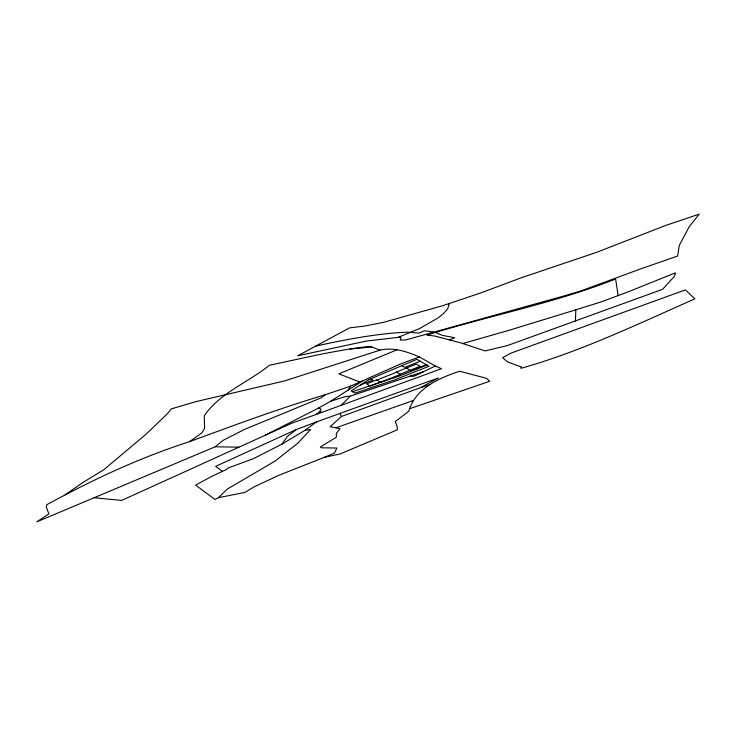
<?xml version="1.0" encoding="UTF-8"?>
<svg xmlns="http://www.w3.org/2000/svg" width="736" height="736" viewBox="0 0 736 736"><rect width="100%" height="100%" fill="white"/><g stroke="black" fill="none" stroke-linecap="round" stroke-linejoin="round"><path stroke-width="1.1" d="M575.405 320.96L575.846 309.819L601.128 301.898L628.636 291.677L675.032 272.973L675.538 273.332L674.176 276.543L662.602 289.312L507.5 345.534L485.162 350.925L460.699 342.866L434.856 336.067L426.908 335.009C489.578 315.588 554.447 303.122 615.618 279.027L618.157 295.568M449.254 303.517L447.755 308.688L443.744 313.315L438.417 317.74L419.428 328.624L397.992 337.41L366.436 341.053L297.712 355.782L349.563 327.879L364.587 326.076L383.502 322.35L442.98 305.624L480.479 293.029L521.98 277.527L596.528 252.365L665.537 225.501L699.2 214.139L689.117 226.863L679.245 245.511L677.654 256.064L642.077 268.373L580.023 291.235L561.485 296.663L405.481 340.004L400.283 340.004L400.862 337.254L397.992 337.41M409.722 408.692L489.826 381.22L486.238 378.212L459.632 371.266C439.254 377.954 415.04 388.553 408.811 411.24L395.333 421.516L397.109 426.319L397.366 429.815L340.096 453.956L324.272 457.36L278.585 475.382L253.929 486.974L244.886 492.43L218.436 497.692L214.93 499.459L195.62 485.098L211.83 476.33L226.302 469.568L228.372 467.921L253.718 458.546L282.072 444.056L305.127 430.256L316.627 421.848L438.463 377.918L420.688 387.596L341.486 416.447L330.151 426.678L340.032 428.656L336.38 433.375L336.315 437.258L320.372 446.954L321.154 447.782L336.876 448.04L334.567 452.99L324.272 457.36M94.125 497.738L121.652 500.425L291.447 423.347L316.066 414.469L319.608 411.691L321.071 409.124L318.44 408.094L265.374 435.178M316.066 414.469L441.48 368.718L435.298 365.994L419.41 356.914L401.065 363.768L350.529 386.161L348.22 390.043M282.072 444.056L287.38 436.393L296.415 429.493L316.627 421.848M341.219 405.205L350.272 396.17L423.448 371.717M218.436 497.692L227.341 489.044L274.933 461.168L297.74 443.284L310.684 429.438L305.127 430.256M325.312 394.717C279.432 408.462 234.508 425.104 189.584 441.664C139.868 457.58 92.534 479.798 46.745 504.721L46.322 507.15L48.87 513.903L36.8 521.861L215.225 446.78L223.164 440.294L245.097 429.162L321.328 397.753L325.312 394.717L350.529 386.161M189.584 441.664L202.115 432.658L204.599 428.306L204.249 415.812C219.954 392.739 248.308 382.462 269.413 365.212C302.836 358.34 336.122 349.968 370.098 346.343L379.997 350.143C393.686 346.978 406.934 351.67 419.41 356.914M65.182 494.813L82.8 482.568L103.675 469.826L145.958 434.304L167.468 413.632L171.203 408.922L195.601 401.709L284.795 380.871L379.997 350.143M318.44 408.094L330.712 401.194L362.995 380.632M435.298 365.994L414.055 376.252L410.302 376.105M296.415 429.493L215.676 466.339L222.539 471.325M449.521 339.922L454.728 337.75L442.354 335.349L435.602 332.525M397.173 349.738L338.864 373.842L359.83 382.039M360.134 385.103L372.94 380.015L370.834 378.801M420.192 361.22L404.763 367.356L401.838 365.682M376.786 380.089L396.676 372.177M380.346 382.122L370.401 386.078L366.574 383.898L376.519 379.942L380.613 382.278L400.494 374.366L396.41 372.03L416.291 364.118L420.118 366.298L400.228 374.21M426.31 364.706L410.872 370.852L411.507 371.211M426.935 365.065L399.804 375.866L352.498 391.672M335.892 427.818L413.292 400.494M420.688 387.596L429.76 384.634M330.712 401.194L345.046 396.686L350.272 396.17M575.846 309.819L508.815 330.363L462.742 343.528M315.569 346.178L317.244 345.791A364.863 57.702 -20.5 0 1 374.596 335.184A365.553 57.813 -20.5 0 1 407.937 332.184L419.023 333.123L424.433 330.786L433.697 332.019M349.959 349.039L371.864 347.015M215.225 446.78L238.961 447.175M319.608 411.691L321.733 412.243M406.355 368.074L410.173 370.254M339.94 413.687L341.486 416.447M521.447 367.117L520.895 368.34C581.21 351.412 637.716 324.024 694.904 298.853L685.354 289.883L510.94 353.142L502.633 357.668L507.251 361.726L521.447 367.117M368.46 379.804L351.09 390.862L355.019 393.107L395.278 379.656L428.987 366.243L416.88 359.324L368.46 379.804"/></g></svg>
